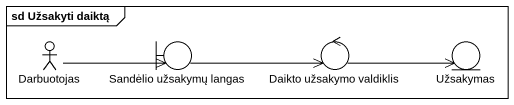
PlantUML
@startuml
mainframe sd Užsakyti daiktą
actor Darbuotojas
boundary "Sandėlio užsakymų langas" as Sandėlio_užsakymų_langas
control "Daikto užsakymo valdiklis" as Daikto_užsakymo_valdiklis
entity Užsakymas
Darbuotojas -right-> Sandėlio_užsakymų_langas
Sandėlio_užsakymų_langas -right-> Daikto_užsakymo_valdiklis
Daikto_užsakymo_valdiklis -right-> Užsakymas
@enduml
